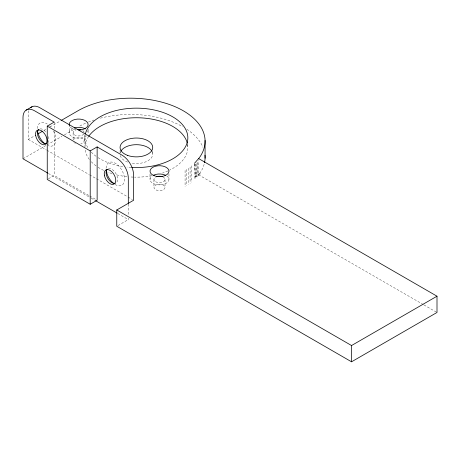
<?xml version="1.0" encoding="UTF-8"?>
<svg xmlns="http://www.w3.org/2000/svg" width="460" height="460" viewBox="0 0 460 460"><rect width="100%" height="100%" fill="white"/><g stroke="black" fill="none" stroke-linecap="round" stroke-linejoin="round"><path stroke-width="0.34" stroke-dasharray="2.3 1.72" d="M195.747 164.18L195.747 178.29M28.825 110.751A16.33 9.43 60 0 0 28.313 114.385L28.313 139.449L34.517 135.867M43.826 130.49L46.31 129.059M50.036 126.908L60.588 120.813M23 158.78L46.466 145.233M47.087 144.877L61.91 136.321M64.377 134.895L74.876 128.834M48.404 178.785L54.176 175.45L89.154 195.644M117.978 225.549L128.311 219.581L128.311 218.166M200.226 173.104L195.603 175.766L195.603 178.434M200.226 173.978L195.603 176.646L194.511 164.024M423.309 304.566L198.68 174.875L198.68 160.643M423.93 304.928L437 312.472M28.313 139.449L46.276 149.822M46.897 150.178L89.021 174.501M89.637 174.857L95.835 178.434M96.456 178.79L127.426 196.673M128.047 197.03L132.382 199.536M89.769 196L95.904 199.542M48.398 173.449L90.522 197.765M91.143 198.122L94.858 200.272M117.777 213.503L128.311 219.581M195.925 164.162L196.966 176.968L196.966 162.115M197.075 162.121L198.111 175.617L199.163 174.248A74.468 42.993 0 0 0 204.418 163.185M194.448 164.03L194.448 179.59M191.619 165.841L191.619 182.108M190.089 167.055L190.089 183.321M188.491 168.239L188.491 184.506M187.829 144.239L187.829 146.981M186.817 169.389L186.817 185.656M185.081 170.505L185.081 186.771M168.958 173.938L168.958 179.452M165.036 179.504L165.036 187.502A5.554 3.203 0 0 1 156.636 190.198A5.554 3.203 0 0 1 156.791 184.65A5.554 3.203 0 0 1 165.036 187.502M153.939 179.601L153.939 187.605M152.714 151.098L152.714 154.468M150.017 173.938L150.017 179.452M128.311 204.021L128.311 215.337M120.077 150.431L120.077 153.134M88.13 129.34L88.13 132.785M84.956 137.695L84.956 147.292M84.209 134.832L84.209 140.835M73.111 132.934L73.111 139.604M69.184 124.516L69.184 132.785M54.176 122.113L54.176 128.512M54.176 131.359L54.176 175.45M187.577 144.48A51.439 29.699 0 0 1 169.573 170.142M167.888 170.93A51.439 29.699 0 0 1 162.501 173.035M151.961 175.755A51.439 29.699 0 0 1 134.498 177.129M133.411 177.1A51.439 29.699 0 0 1 129.634 176.893M126.954 176.646A51.439 29.699 0 0 1 115.259 174.524M112.016 173.598A51.439 29.699 0 0 1 107.686 172.092M103.626 170.344A51.439 29.699 0 0 1 97.911 167.158M96.054 165.876A51.439 29.699 0 0 1 90.269 160.597M89.349 159.465A51.439 29.699 0 0 1 85.111 149.793M85.014 146.038A51.439 29.699 0 0 1 88.717 136.304M131.249 167.4A51.439 29.699 0 0 1 126.954 167.043M122.728 166.48A51.439 29.699 0 0 1 97.911 157.556M96.054 156.279A51.439 29.699 0 0 1 91.27 152.105M87.762 147.533A51.439 29.699 0 0 1 85.157 135.194M75.906 129.749A9.47 5.468 0 0 1 69.908 126.609M79.833 126.005A74.468 42.993 0 0 1 85.807 123.113M88.441 122.021A74.468 42.993 0 0 1 93.949 120.031M100.332 118.174A74.468 42.993 0 0 1 182.66 126.695M186.817 129.243A74.468 42.993 0 0 1 202.975 147.292M108.451 168.59A8.165 4.715 60 0 1 116.138 173.96A8.165 4.715 60 0 1 116.138 182.879M106.082 168.17A13.064 7.544 60 0 1 115.632 163.467A13.064 7.544 60 0 1 124.545 179.572A13.064 7.544 60 0 1 115.115 184.494M53.36 130.876A13.064 7.544 60 0 1 55.349 142.83A13.064 7.544 60 0 1 47.972 145.619M37.392 128.512A13.064 7.544 60 0 1 47.202 123.976M49.479 125.793A13.064 7.544 60 0 1 50.203 126.523M40.273 128.846A8.165 4.715 60 0 1 46.552 132.854M48.432 136.62A8.165 4.715 60 0 1 48.162 142.508M152.438 152.363A16.33 9.43 0 0 1 131.002 163.012M127.707 162.098A16.33 9.43 0 0 1 120.163 155.169M120.163 153.059A16.33 9.43 0 0 1 120.618 151.673M73.416 139.725A5.554 3.203 0 0 1 82.455 138.443A5.554 3.203 0 0 1 80.822 143.733M75.405 143.382A5.554 3.203 0 0 1 74.859 143.123M74.37 142.819A5.554 3.203 0 0 1 73.956 142.491M87.406 130.692A9.47 5.468 0 0 1 87.946 133.849M86.532 135.821A9.47 5.468 0 0 1 71.961 136.649A9.47 5.468 0 0 1 73.393 128.237M83.772 134.032A5.554 3.203 0 0 1 74.859 135.119A5.554 3.203 0 0 1 76.17 129.915M82.708 130.588A5.554 3.203 0 0 1 84.174 132.422M166.808 175.979A9.47 5.468 0 0 1 165.962 183.442A9.47 5.468 0 0 1 153.013 183.442A9.47 5.468 0 0 1 152.168 175.979M163.018 176.973A5.554 3.203 0 0 1 163.576 181.619A5.554 3.203 0 0 1 155.52 181.694A5.554 3.203 0 0 1 155.819 177.042"/><path stroke-width="0.69" d="M194.448 163.323L199.163 157.981A74.468 42.993 0 0 0 172.258 105.541A74.468 42.993 0 0 0 77.964 110.779L61.209 120.457M26.082 110.159L32.004 106.737M47.248 126.115L90.206 150.914L97.135 146.912L97.135 200.249L90.206 204.251L47.248 179.452L47.248 126.115L54.176 122.113L34.546 110.779A16.33 9.43 60 0 0 23 117.449L23 158.78L47.777 173.086M38.243 133.716L42.584 131.209M198.68 158.608L437 296.205L437 312.472L351.549 361.801L116.765 226.251L116.765 209.984L133.624 200.249L133.624 175.179A16.33 9.43 60 0 0 122.072 155.181L39.859 107.715A16.33 9.43 60 0 0 30.831 107.525M116.765 209.984L351.549 345.535L437 296.205M97.135 146.912L116.765 158.251A16.33 9.43 60 0 1 128.311 178.25L128.311 203.314M95.479 200.629L117.162 213.147M351.549 345.535L351.549 361.801M205.074 140.432L205.074 158.2M90.206 150.914L90.206 204.251M88.717 136.304A51.439 29.699 0 0 1 142.612 117.967A51.439 29.699 0 0 1 187.312 143.238M85.399 133.946A51.439 29.699 0 0 1 142.433 108.359A51.439 29.699 0 0 1 187.559 140.921A51.439 29.699 0 0 1 131.79 167.428M69.368 125.58A9.47 5.468 0 0 1 77.424 119.094A9.47 5.468 0 0 1 88.107 124.16A9.47 5.468 0 0 1 78.66 129.984M204.982 155.198A74.468 42.993 0 0 1 204.533 162.69M115.241 183.298A8.165 4.715 60 0 1 107.761 178.302A8.165 4.715 60 0 1 107.174 169.326M113.58 183.419A13.064 7.544 60 0 1 106.145 169.987M44.89 143.767A13.064 7.544 60 0 1 37.461 130.335M46.552 143.641A8.165 4.715 60 0 1 38.87 138.27A8.165 4.715 60 0 1 38.87 129.352M120.98 151.001A16.33 9.43 0 0 1 136.396 144.687A16.33 9.43 0 0 1 151.806 151.001M74.192 127.96A9.47 5.468 0 0 1 85.353 128.915M77.51 129.645A5.554 3.203 0 0 1 80.989 129.875M153.479 175.22A9.47 5.468 0 0 1 165.496 175.22M156.383 176.789A5.554 3.203 0 0 1 162.443 176.738M127.707 155.434A16.33 9.43 0 0 0 152.714 147.804A16.33 9.43 0 0 0 128.766 139.115A16.33 9.43 0 0 0 127.707 155.434M153.973 175.628A9.47 5.468 0 0 0 168.912 171.718A9.47 5.468 0 0 0 155.578 166.204A9.47 5.468 0 0 0 153.973 175.628M104.351 175.133A8.165 4.715 60 0 0 113.861 184.195A8.165 4.715 60 0 0 111.78 171.701A8.165 4.715 60 0 0 104.351 175.133M35.667 135.481A8.165 4.715 60 0 0 45.178 144.538A8.165 4.715 60 0 0 43.096 132.043A8.165 4.715 60 0 0 35.667 135.481"/></g></svg>
